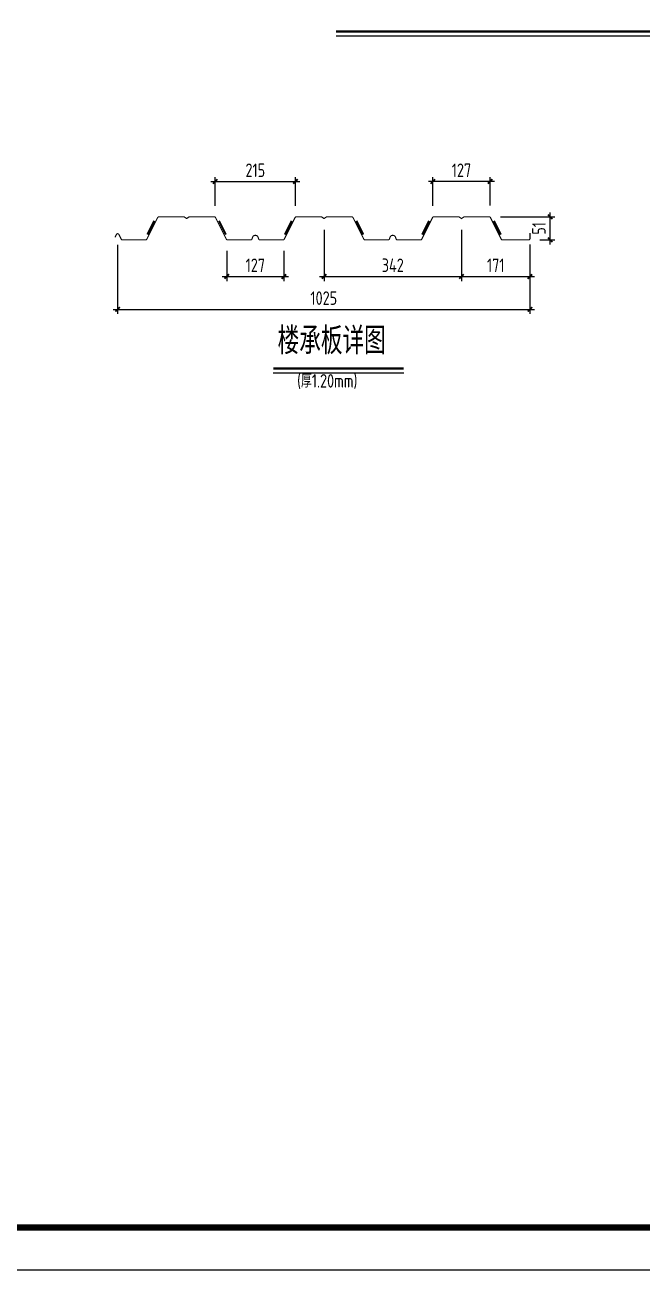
# Model space of a CAD drawing. Extents: x 180850 to 1399066, y 113487 to 334416.
# Drawn here: x 606269 to 626812, y 136382 to 177839 of the extents above; entities that cross this region are included whole.
import ezdxf
from ezdxf.enums import TextEntityAlignment as Align

# ---------------------------------------------------------------- set-up
doc = ezdxf.new("R2010")
doc.units = 0
doc.header["$LTSCALE"] = 1000
for name, color, linetype in [('AXIS', 3, 'Continuous'), ('NUM', 7, 'Continuous'), ('PUB_TITLE', 4, 'Continuous'), ('S', 2, 'Continuous'), ('TEXT', 7, 'Continuous'), ('THICK', 6, 'Continuous'), ('THIN', 7, 'Continuous')]:
    doc.layers.add(name, color=color, linetype=linetype)
doc.styles.add('TSSD_Dimension', font='Tssdeng.shx', dxfattribs={"width": 0.8, "bigfont": 'hztxt.shx'})
doc.styles.add('TSSD_Norm', font='tssdeng.shx', dxfattribs={"bigfont": 'hztxt.shx'})
doc.dimstyles.new('TSSD_200_150', dxfattribs={"dimtxt": 450, "dimasz": 150, "dimexe": 150, "dimexo": 375, "dimgap": 150, "dimtad": 1, "dimdec": 0, "dimlfac": 1.333333, "dimzin": 0, "dimdsep": 46, "dimtxsty": 'TSSD_Dimension', "dimblk": 'ARCHTICK', "dimblk1": 'ARCHTICK', "dimblk2": 'ARCHTICK', "dimcen": 0, "dimdle": 150, "dimclrt": 7, "dimadec": 0, "dimazin": 0, "dimtfac": 1, "dimtdec": 0, "dimtix": 1, "dimtmove": 2, "dimatfit": 3, "dimfxl": 1, "dimtolj": 1, "dimtzin": 0, "dimarcsym": 0})

# ---------------------------------------------------------------- blocks, each defined once
blk = doc.blocks.new('_ArchTick')
at = {"color": 0, "linetype": 'ByBlock', "const_width": 0.4}
blk.add_lwpolyline([(-0.5, -0.5), (0.5, 0.5)], dxfattribs=at)
blk = doc.blocks.new('*D162')
at = {"layer": 'AXIS', "color": 0, "lineweight": -2, "transparency": 16777216}
for p, q in [((622101, 171447), (623903, 171447)), ((623753, 170532), (623753, 171597)), ((623411, 170682), (623903, 170682))]:
    blk.add_line(p, q, dxfattribs=at)
at = {"layer": 'Defpoints', "color": 0, "transparency": 16777216}
for p in [(621726, 171447), (623753, 171447), (623036, 170682)]:
    blk.add_point(p, dxfattribs=at)
at = {"layer": 'AXIS', "color": 0, "lineweight": -2, "transparency": 16777216, "xscale": 150, "yscale": 150, "zscale": 150}
for p, rotation in [((623753, 171447), 90), ((623753, 170682), 270)]:
    blk.add_blockref('_ArchTick', p, dxfattribs=dict(at, rotation=rotation))
at = {"layer": 'AXIS', "color": 7, "transparency": 16777216, "insert": (623378, 171065), "char_height": 450, "attachment_point": 5, "rotation": 90, "style": 'TSSD_Dimension'}
blk.add_mtext('\\A1;51', dxfattribs=at)
blk = doc.blocks.new('*D163')
at = {"layer": 'AXIS', "color": 0, "lineweight": -2, "transparency": 16777216}
for p, q in [((616226, 171017), (616226, 169311)), ((620801, 171017), (620801, 169311)), ((616076, 169461), (620951, 169461))]:
    blk.add_line(p, q, dxfattribs=at)
at = {"layer": 'Defpoints', "color": 0, "transparency": 16777216}
for p in [(616226, 171392), (620801, 171392), (620801, 169461)]:
    blk.add_point(p, dxfattribs=at)
at = {"layer": 'AXIS', "color": 0, "lineweight": -2, "transparency": 16777216, "xscale": 150, "yscale": 150, "zscale": 150, "rotation": 180}
blk.add_blockref('_ArchTick', (616226, 169461), dxfattribs=at)
at = {"layer": 'AXIS', "color": 0, "lineweight": -2, "transparency": 16777216, "xscale": 150, "yscale": 150, "zscale": 150}
blk.add_blockref('_ArchTick', (620801, 169461), dxfattribs=at)
at = {"layer": 'AXIS', "color": 7, "transparency": 16777216, "insert": (618513, 169836), "char_height": 450, "attachment_point": 5, "style": 'TSSD_Dimension'}
blk.add_mtext('\\A1;342', dxfattribs=at)
blk = doc.blocks.new('*D164')
at = {"layer": 'AXIS', "color": 0, "lineweight": -2, "transparency": 16777216}
for p, q in [((612986, 170317), (612986, 169311)), ((614891, 170317), (614891, 169311)), ((612836, 169461), (615041, 169461))]:
    blk.add_line(p, q, dxfattribs=at)
at = {"layer": 'Defpoints', "color": 0, "transparency": 16777216}
for p in [(612986, 170692), (614891, 170692), (614891, 169461)]:
    blk.add_point(p, dxfattribs=at)
at = {"layer": 'AXIS', "color": 0, "lineweight": -2, "transparency": 16777216, "xscale": 150, "yscale": 150, "zscale": 150, "rotation": 180}
blk.add_blockref('_ArchTick', (612986, 169461), dxfattribs=at)
at = {"layer": 'AXIS', "color": 0, "lineweight": -2, "transparency": 16777216, "xscale": 150, "yscale": 150, "zscale": 150}
blk.add_blockref('_ArchTick', (614891, 169461), dxfattribs=at)
at = {"layer": 'AXIS', "color": 7, "transparency": 16777216, "insert": (613938, 169836), "char_height": 450, "attachment_point": 5, "style": 'TSSD_Dimension'}
blk.add_mtext('\\A1;127', dxfattribs=at)
blk = doc.blocks.new('*D165')
at = {"layer": 'AXIS', "color": 0, "lineweight": -2, "transparency": 16777216}
for p, q in [((609356, 170513), (609356, 168218)), ((623081, 170513), (623081, 168218)), ((609206, 168368), (623231, 168368))]:
    blk.add_line(p, q, dxfattribs=at)
at = {"layer": 'Defpoints', "color": 0, "transparency": 16777216}
for p in [(609356, 170888), (623081, 170888), (623081, 168368)]:
    blk.add_point(p, dxfattribs=at)
at = {"layer": 'AXIS', "color": 0, "lineweight": -2, "transparency": 16777216, "xscale": 150, "yscale": 150, "zscale": 150, "rotation": 180}
blk.add_blockref('_ArchTick', (609356, 168368), dxfattribs=at)
at = {"layer": 'AXIS', "color": 0, "lineweight": -2, "transparency": 16777216, "xscale": 150, "yscale": 150, "zscale": 150}
blk.add_blockref('_ArchTick', (623081, 168368), dxfattribs=at)
at = {"layer": 'AXIS', "color": 7, "transparency": 16777216, "insert": (616218, 168743), "char_height": 450, "attachment_point": 5, "style": 'TSSD_Dimension'}
blk.add_mtext('\\A1;1025', dxfattribs=at)
blk = doc.blocks.new('*D166')
at = {"layer": 'AXIS', "color": 0, "lineweight": -2, "transparency": 16777216}
for p, q in [((620801, 171017), (620801, 169311)), ((623081, 170532), (623081, 169311)), ((620651, 169461), (623231, 169461))]:
    blk.add_line(p, q, dxfattribs=at)
at = {"layer": 'Defpoints', "color": 0, "transparency": 16777216}
for p in [(620801, 171392), (623081, 170907), (623081, 169461)]:
    blk.add_point(p, dxfattribs=at)
at = {"layer": 'AXIS', "color": 0, "lineweight": -2, "transparency": 16777216, "xscale": 150, "yscale": 150, "zscale": 150, "rotation": 180}
blk.add_blockref('_ArchTick', (620801, 169461), dxfattribs=at)
at = {"layer": 'AXIS', "color": 0, "lineweight": -2, "transparency": 16777216, "xscale": 150, "yscale": 150, "zscale": 150}
blk.add_blockref('_ArchTick', (623081, 169461), dxfattribs=at)
at = {"layer": 'AXIS', "color": 7, "transparency": 16777216, "insert": (621941, 169836), "char_height": 450, "attachment_point": 5, "style": 'TSSD_Dimension'}
blk.add_mtext('\\A1;171', dxfattribs=at)
blk = doc.blocks.new('*D167')
at = {"layer": 'AXIS', "color": 0, "lineweight": -2, "transparency": 16777216}
for p, q in [((621903, 172625), (619698, 172625)), ((619848, 171812), (619848, 172775)), ((621753, 171822), (621753, 172775))]:
    blk.add_line(p, q, dxfattribs=at)
at = {"layer": 'Defpoints', "color": 0, "transparency": 16777216}
for p in [(619848, 172625), (619848, 171437), (621753, 171447)]:
    blk.add_point(p, dxfattribs=at)
at = {"layer": 'AXIS', "color": 0, "lineweight": -2, "transparency": 16777216, "xscale": 150, "yscale": 150, "zscale": 150, "rotation": 180}
blk.add_blockref('_ArchTick', (619848, 172625), dxfattribs=at)
at = {"layer": 'AXIS', "color": 0, "lineweight": -2, "transparency": 16777216, "xscale": 150, "yscale": 150, "zscale": 150}
blk.add_blockref('_ArchTick', (621753, 172625), dxfattribs=at)
at = {"layer": 'AXIS', "color": 7, "transparency": 16777216, "insert": (620801, 173000), "char_height": 450, "attachment_point": 5, "style": 'TSSD_Dimension'}
blk.add_mtext('\\A1;127', dxfattribs=at)
blk = doc.blocks.new('*D168')
at = {"layer": 'AXIS', "color": 0, "lineweight": -2, "transparency": 16777216}
for p, q in [((612453, 172625), (615423, 172625)), ((612603, 171812), (612603, 172775)), ((615273, 171812), (615273, 172775))]:
    blk.add_line(p, q, dxfattribs=at)
at = {"layer": 'Defpoints', "color": 0, "transparency": 16777216}
for p in [(615273, 172625), (612603, 171437), (615273, 171437)]:
    blk.add_point(p, dxfattribs=at)
at = {"layer": 'AXIS', "color": 0, "lineweight": -2, "transparency": 16777216, "xscale": 150, "yscale": 150, "zscale": 150, "rotation": 180}
blk.add_blockref('_ArchTick', (612603, 172625), dxfattribs=at)
at = {"layer": 'AXIS', "color": 0, "lineweight": -2, "transparency": 16777216, "xscale": 150, "yscale": 150, "zscale": 150}
blk.add_blockref('_ArchTick', (615273, 172625), dxfattribs=at)
at = {"layer": 'AXIS', "color": 7, "transparency": 16777216, "insert": (613938, 173000), "char_height": 450, "attachment_point": 5, "style": 'TSSD_Dimension'}
blk.add_mtext('\\A1;215', dxfattribs=at)

msp = doc.modelspace()

# ---------------------------------------------------------------- linework, layer by layer
at = {"layer": 'PUB_TITLE'}
msp.add_lwpolyline([(552677.75, 220381.89), (671606.93, 220381.89), (671606.93, 136381.97), (552677.75, 136381.97)], close=True, dxfattribs=at)
at = {"layer": 'PUB_TITLE', "const_width": 212.12}
msp.add_lwpolyline([(556213.1, 137796.11), (556213.1, 218967.75), (670192.79, 218967.75), (670192.79, 137796.11)], close=True, dxfattribs=at)
at = {"layer": 'S', "const_width": 37.5}
msp.add_lwpolyline([(623080.88, 170907.01), (623080.88, 170727.01, -0.41421356), (623035.88, 170682.01), (622163.69, 170682.01, -0.28407904), (622123.44, 170706.88), (621765.82, 171422.13, 0.28407904), (621725.57, 171447.01), (620896.29, 171447.01, 0.14996431), (620871.06, 171439.26), (620800.88, 171391.72), (620730.7, 171439.26, 0.14996431), (620705.46, 171447.01), (619876.19, 171447.01, 0.28407904), (619835.94, 171422.13), (619478.32, 170706.88, -0.28407904), (619438.07, 170682.01), (618665.85, 170682.01, -0.32316506), (618623.15, 170712.83), (618604.05, 170770.36, 0.32316506), (618518.63, 170832.01), (618508.12, 170832.01, 0.32316506), (618422.71, 170770.36), (618403.61, 170712.83, -0.32316506), (618360.9, 170682.01), (617588.69, 170682.01, -0.28407904), (617548.44, 170706.88), (617190.82, 171422.13, 0.28407904), (617150.57, 171447.01), (616321.29, 171447.01, 0.14996431), (616296.06, 171439.26), (616225.88, 171391.72), (616155.7, 171439.26, 0.14996431), (616130.46, 171447.01), (615301.19, 171447.01, 0.28407904), (615260.94, 171422.13), (614903.32, 170706.88, -0.28407904), (614863.07, 170682.01), (614090.85, 170682.01, -0.32316506), (614048.15, 170712.83), (614029.05, 170770.36, 0.32316506), (613943.63, 170832.01), (613933.12, 170832.01, 0.32316506), (613847.71, 170770.36), (613828.61, 170712.83, -0.32316506), (613785.9, 170682.01), (613013.69, 170682.01, -0.28407904), (612973.44, 170706.88), (612615.82, 171422.13, 0.28407904), (612575.57, 171447.01), (611746.29, 171447.01, 0.14996431), (611721.06, 171439.26), (611650.88, 171391.72), (611580.7, 171439.26, 0.14996431), (611555.46, 171447.01), (610726.19, 171447.01, 0.28407904), (610685.94, 171422.13), (610328.32, 170706.88, -0.28407904), (610288.07, 170682.01), (609514.82, 170682.01, -0.28407904), (609474.57, 170706.88), (609396.31, 170863.39, 0.62003802), (609315.7, 170863.16), (609266.91, 170764.16)], format="xyb", dxfattribs=at)
at = {"layer": 'S', "const_width": 67.5}
for points in [[(610572.72, 171315.63), (610344.21, 170858.6)], [(612729.04, 171315.63), (612957.55, 170858.6)], [(615147.72, 171315.63), (614919.21, 170858.6)], [(617304.04, 171315.63), (617532.55, 170858.6)], [(619722.72, 171315.63), (619494.21, 170858.6)], [(621879.04, 171315.63), (622107.55, 170858.6)]]:
    msp.add_lwpolyline(points, dxfattribs=at)
at = {"layer": 'THICK', "const_width": 75}
for points in [[(616626.92, 177622.04), (627805.27, 177622.04)], [(614535.94, 166402.13), (618876.06, 166402.13)]]:
    msp.add_lwpolyline(points, dxfattribs=at)
at = {"layer": 'THIN'}
for points in [[(616626.92, 177472.04), (627805.27, 177472.04)], [(614535.94, 166252.13), (618876.06, 166252.13)]]:
    msp.add_lwpolyline(points, dxfattribs=at)

# ---------------------------------------------------------------- texts
at = {"layer": 'NUM', "style": 'TSSD_Norm', "width": 0.8}
msp.add_text('楼承板详图', height=900, dxfattribs=at).set_placement((614679.8, 166603.86), align=Align.BOTTOM_LEFT)
at = {"layer": 'TEXT', "style": 'TSSD_Norm', "width": 0.8}
msp.add_text('(厚1.20mm)', height=450, dxfattribs=at).set_placement((615330.63, 165627.37), align=Align.BOTTOM_LEFT)

# ---------------------------------------------------------------- dimensions: what is measured, and where the dimension line sits
at = {"layer": 'AXIS'}
for base, p1, p2, text, picture, middle in [((615273.38, 172625.09), (612603.38, 171437.38), (615273.38, 171437.38), '215', '*D168', (613938.38, 173000.09)), ((619848.38, 172625.09), (621753.38, 171447.01), (619848.38, 171437.38), '127', '*D167', (620800.88, 173000.09)), ((620800.88, 169460.66), (616225.88, 171391.72), (620800.88, 171391.72), '342', '*D163', (618513.38, 169835.66)), ((623080.88, 169460.66), (620800.88, 171391.72), (623080.88, 170907.01), '171', '*D166', (621940.88, 169835.66)), ((623080.88, 168367.63), (609355.93, 170888.27), (623080.88, 170888.27), '1025', '*D165', (616218.4, 168742.63)), ((614890.88, 169460.66), (612985.88, 170691.63), (614890.88, 170691.63), '127', '*D164', (613938.38, 169835.66))]:
    dim = msp.add_linear_dim(base=base, p1=p1, p2=p2, text=text, dimstyle='TSSD_200_150', dxfattribs=at)
    dim.commit()
    dim.dimension.update_dxf_attribs({"geometry": picture, "text_midpoint": middle})
dim = msp.add_linear_dim(base=(623752.95, 171447.01), p1=(623035.88, 170682.01), p2=(621725.57, 171447.01), angle=90, text='51', dimstyle='TSSD_200_150', dxfattribs=at)
dim.commit()
dim.dimension.update_dxf_attribs({"geometry": '*D162', "text_midpoint": (623377.95, 171064.51)})

doc.saveas('drawing.dxf')
